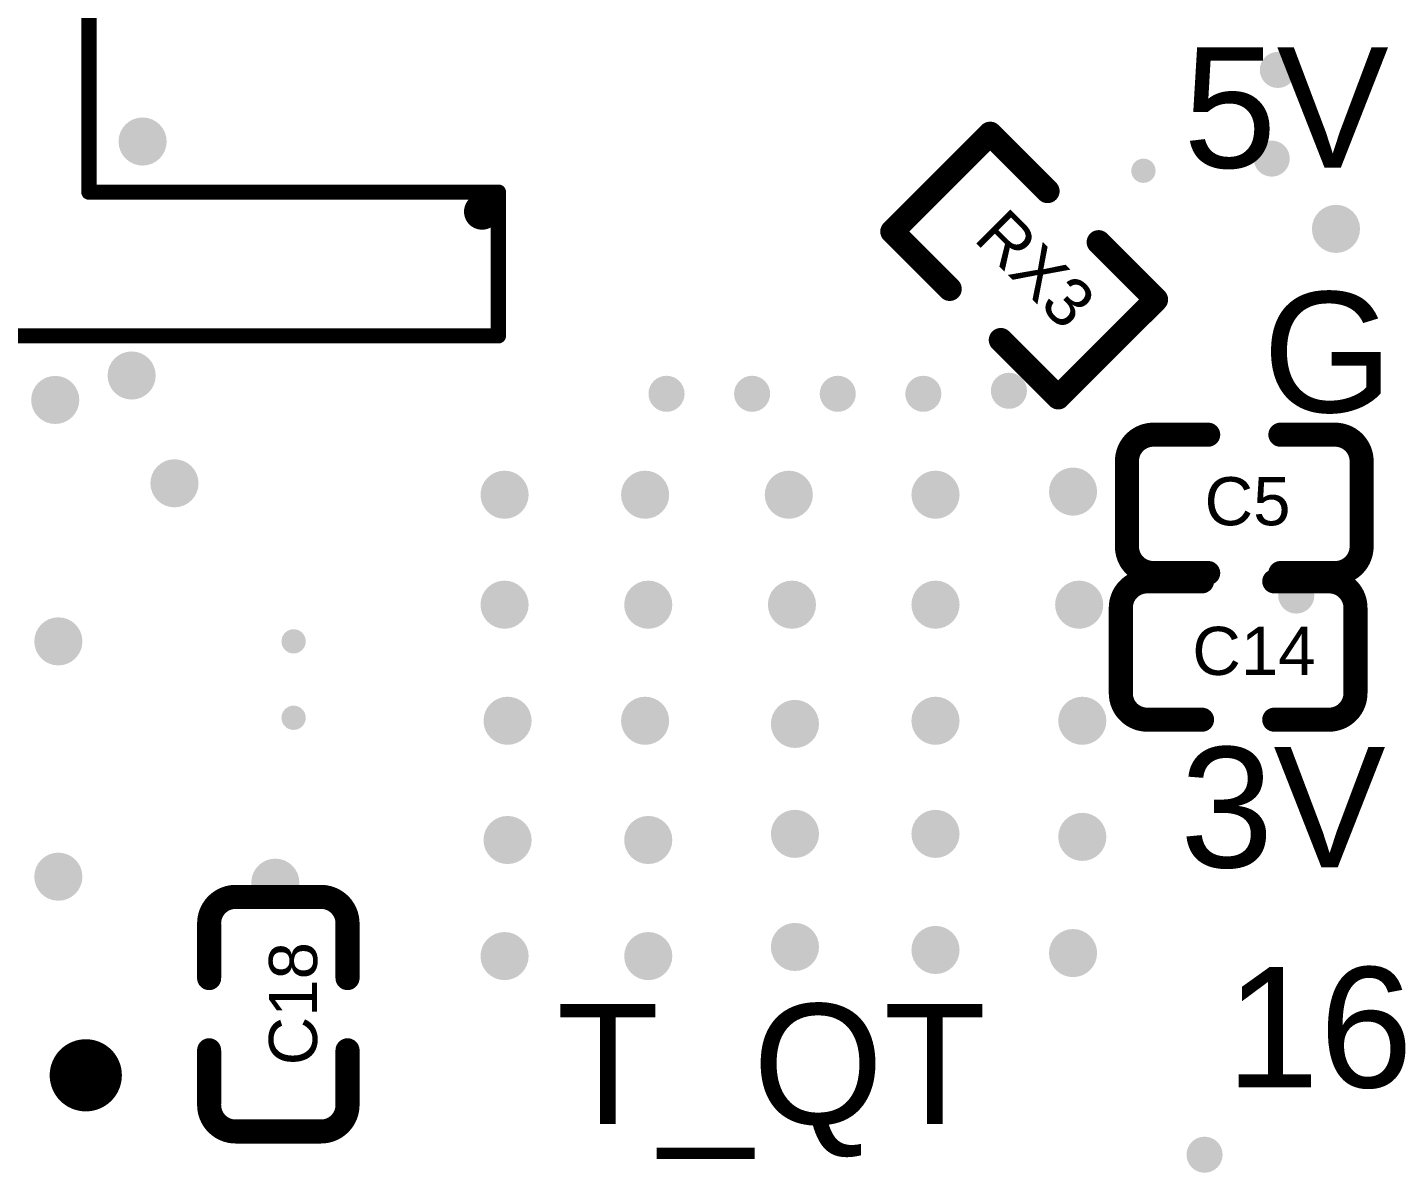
# Model space of a CAD drawing. Header units: millimetres. Extents: x 83.1 to 113.9, y 69.5 to 112.2.
# Drawn here: x 95.22 to 106.54, y 85.32 to 94.84 of the extents above; entities that cross this region are included whole.
import ezdxf

# ---------------------------------------------------------------- set-up
doc = ezdxf.new("R2010")
doc.units = ezdxf.units.MM
for name, color, linetype in [('Mechanical15', 56, 'Continuous'), ('TopOverlay', 2, 'Continuous'), ('ViaHoleLayer', 16, 'Continuous')]:
    doc.layers.add(name, color=color, linetype=linetype)
doc.styles.add('Arial', font='arial.ttf', dxfattribs={"height": 0.2})

# ---------------------------------------------------------------- blocks, each defined once
blk = doc.blocks.new('CRYSTAL_SMD_4P_L2_0_W1_6_BL_1_B_7')
at = {"layer": 'Mechanical15'}
for points, const_width in [([(-0.739, 0.762, 1), (-1.039, 0.762, 1)], 0.3), ([(-1.114, 0.762, 1), (-0.964, 0.762, 1)], 0.15), ([(-0.814, 0.762, 1), (-0.664, 0.762, 1)], 0.15)]:
    blk.add_lwpolyline(points, format="xyb", close=True, dxfattribs=dict(at, const_width=const_width))
blk = doc.blocks.new('LC_0402_R_12')
at = {"layer": 'TopOverlay', "const_width": 0.2}
for points in [[(-0.975, -0.575), (-0.975, 0.575)], [(-0.975, 0.575), (-0.3, 0.575)], [(0.3, 0.575), (0.975, 0.575)], [(0.975, -0.575), (0.975, 0.575)], [(-0.975, -0.575), (-0.3, -0.575)], [(0.3, -0.575), (0.975, -0.575)]]:
    blk.add_lwpolyline(points, dxfattribs=at)
at = {"layer": 'TopOverlay', "const_width": 0.1}
for points in [[(-1.025, 0.575, 1), (-0.925, 0.575, 1)], [(-1.025, 0.575, 1), (-0.925, 0.575, 1)], [(-0.35, 0.575, 1), (-0.25, 0.575, 1)], [(0.25, 0.575, 1), (0.35, 0.575, 1)], [(0.925, 0.575, 1), (1.025, 0.575, 1)], [(0.925, 0.575, 1), (1.025, 0.575, 1)], [(-1.025, -0.575, 1), (-0.925, -0.575, 1)], [(-1.025, -0.575, 1), (-0.925, -0.575, 1)], [(-0.35, -0.575, 1), (-0.25, -0.575, 1)], [(0.25, -0.575, 1), (0.35, -0.575, 1)], [(0.925, -0.575, 1), (1.025, -0.575, 1)], [(0.925, -0.575, 1), (1.025, -0.575, 1)]]:
    blk.add_lwpolyline(points, format="xyb", close=True, dxfattribs=at)
blk = doc.blocks.new('LC_0402_C_33')
at = {"layer": 'TopOverlay', "const_width": 0.2}
for points in [[(-0.975, 0.355, -0.414214), (-0.755, 0.575)], [(0.755, 0.575, -0.414214), (0.975, 0.355)], [(-0.755, -0.575, -0.414214), (-0.975, -0.355)], [(0.975, -0.355, -0.414214), (0.755, -0.575)]]:
    blk.add_lwpolyline(points, format="xyb", dxfattribs=at)
at = {"layer": 'TopOverlay', "const_width": 0.1}
for points in [[(-0.805, 0.575, 1), (-0.705, 0.575, 1)], [(-0.8, 0.575, 1), (-0.7, 0.575, 1)], [(-0.35, 0.575, 1), (-0.25, 0.575, 1)], [(0.25, 0.575, 1), (0.35, 0.575, 1)], [(0.7, 0.575, 1), (0.8, 0.575, 1)], [(0.705, 0.575, 1), (0.805, 0.575, 1)], [(-1.025, 0.355, 1), (-0.925, 0.355, 1)], [(-1.025, 0.355, 1), (-0.925, 0.355, 1)], [(0.925, 0.355, 1), (1.025, 0.355, 1)], [(0.925, 0.355, 1), (1.025, 0.355, 1)], [(-1.025, -0.355, 1), (-0.925, -0.355, 1)], [(-1.025, -0.355, 1), (-0.925, -0.355, 1)], [(0.925, -0.355, 1), (1.025, -0.355, 1)], [(0.925, -0.355, 1), (1.025, -0.355, 1)], [(-0.805, -0.575, 1), (-0.705, -0.575, 1)], [(-0.8, -0.575, 1), (-0.7, -0.575, 1)], [(-0.35, -0.575, 1), (-0.25, -0.575, 1)], [(0.25, -0.575, 1), (0.35, -0.575, 1)], [(0.7, -0.575, 1), (0.8, -0.575, 1)], [(0.705, -0.575, 1), (0.805, -0.575, 1)]]:
    blk.add_lwpolyline(points, format="xyb", close=True, dxfattribs=at)
at = {"layer": 'TopOverlay', "const_width": 0.2}
for points in [[(-0.3, 0.575), (-0.75, 0.575)], [(0.75, 0.575), (0.3, 0.575)], [(-0.975, -0.355), (-0.975, 0.355)], [(0.975, -0.355), (0.975, 0.355)], [(-0.3, -0.575), (-0.75, -0.575)], [(0.75, -0.575), (0.3, -0.575)]]:
    blk.add_lwpolyline(points, dxfattribs=at)
blk = doc.blocks.new('LC_0402_C_35')
at = {"layer": 'TopOverlay', "const_width": 0.2}
for points in [[(-0.975, 0.355, -0.414214), (-0.755, 0.575)], [(0.755, 0.575, -0.414214), (0.975, 0.355)], [(-0.755, -0.575, -0.414214), (-0.975, -0.355)], [(0.975, -0.355, -0.414214), (0.755, -0.575)]]:
    blk.add_lwpolyline(points, format="xyb", dxfattribs=at)
at = {"layer": 'TopOverlay', "const_width": 0.1}
for points in [[(-0.805, 0.575, 1), (-0.705, 0.575, 1)], [(-0.8, 0.575, 1), (-0.7, 0.575, 1)], [(-0.35, 0.575, 1), (-0.25, 0.575, 1)], [(0.25, 0.575, 1), (0.35, 0.575, 1)], [(0.7, 0.575, 1), (0.8, 0.575, 1)], [(0.705, 0.575, 1), (0.805, 0.575, 1)], [(-1.025, 0.355, 1), (-0.925, 0.355, 1)], [(-1.025, 0.355, 1), (-0.925, 0.355, 1)], [(0.925, 0.355, 1), (1.025, 0.355, 1)], [(0.925, 0.355, 1), (1.025, 0.355, 1)], [(-1.025, -0.355, 1), (-0.925, -0.355, 1)], [(-1.025, -0.355, 1), (-0.925, -0.355, 1)], [(0.925, -0.355, 1), (1.025, -0.355, 1)], [(0.925, -0.355, 1), (1.025, -0.355, 1)], [(-0.805, -0.575, 1), (-0.705, -0.575, 1)], [(-0.8, -0.575, 1), (-0.7, -0.575, 1)], [(-0.35, -0.575, 1), (-0.25, -0.575, 1)], [(0.25, -0.575, 1), (0.35, -0.575, 1)], [(0.7, -0.575, 1), (0.8, -0.575, 1)], [(0.705, -0.575, 1), (0.805, -0.575, 1)]]:
    blk.add_lwpolyline(points, format="xyb", close=True, dxfattribs=at)
at = {"layer": 'TopOverlay', "const_width": 0.2}
for points in [[(-0.75, 0.575), (-0.3, 0.575)], [(0.3, 0.575), (0.75, 0.575)], [(-0.975, -0.355), (-0.975, 0.355)], [(0.975, -0.355), (0.975, 0.355)], [(-0.75, -0.575), (-0.3, -0.575)], [(0.3, -0.575), (0.75, -0.575)]]:
    blk.add_lwpolyline(points, dxfattribs=at)
blk = doc.blocks.new('LC_0402_C_43')
at = {"layer": 'TopOverlay', "const_width": 0.2}
for points in [[(-0.975, 0.355, -0.414214), (-0.755, 0.575)], [(0.755, 0.575, -0.414214), (0.975, 0.355)], [(-0.755, -0.575, -0.414214), (-0.975, -0.355)], [(0.975, -0.355, -0.414214), (0.755, -0.575)]]:
    blk.add_lwpolyline(points, format="xyb", dxfattribs=at)
at = {"layer": 'TopOverlay', "const_width": 0.1}
for points in [[(-0.805, 0.575, 1), (-0.705, 0.575, 1)], [(-0.8, 0.575, 1), (-0.7, 0.575, 1)], [(-0.35, 0.575, 1), (-0.25, 0.575, 1)], [(0.25, 0.575, 1), (0.35, 0.575, 1)], [(0.7, 0.575, 1), (0.8, 0.575, 1)], [(0.705, 0.575, 1), (0.805, 0.575, 1)], [(-1.025, 0.355, 1), (-0.925, 0.355, 1)], [(-1.025, 0.355, 1), (-0.925, 0.355, 1)], [(0.925, 0.355, 1), (1.025, 0.355, 1)], [(0.925, 0.355, 1), (1.025, 0.355, 1)], [(-1.025, -0.355, 1), (-0.925, -0.355, 1)], [(-1.025, -0.355, 1), (-0.925, -0.355, 1)], [(0.925, -0.355, 1), (1.025, -0.355, 1)], [(0.925, -0.355, 1), (1.025, -0.355, 1)], [(-0.805, -0.575, 1), (-0.705, -0.575, 1)], [(-0.8, -0.575, 1), (-0.7, -0.575, 1)], [(-0.35, -0.575, 1), (-0.25, -0.575, 1)], [(0.25, -0.575, 1), (0.35, -0.575, 1)], [(0.7, -0.575, 1), (0.8, -0.575, 1)], [(0.705, -0.575, 1), (0.805, -0.575, 1)]]:
    blk.add_lwpolyline(points, format="xyb", close=True, dxfattribs=at)
at = {"layer": 'TopOverlay', "const_width": 0.2}
for points in [[(-0.3, 0.575), (-0.75, 0.575)], [(0.75, 0.575), (0.3, 0.575)], [(-0.975, 0.355), (-0.975, -0.355)], [(0.975, 0.355), (0.975, -0.355)], [(-0.3, -0.575), (-0.75, -0.575)], [(0.75, -0.575), (0.3, -0.575)]]:
    blk.add_lwpolyline(points, dxfattribs=at)
blk = doc.blocks.new('QFN_56__B_55')
at = {"layer": 'Mechanical15'}
for points, const_width in [([(-3.725, -2.6, 1), (-3.875, -2.6, 1)], 0.15), ([(-3.912, -2.6, 1), (-3.837, -2.6, 1)], 0.075), ([(-3.763, -2.6, 1), (-3.688, -2.6, 1)], 0.075)]:
    blk.add_lwpolyline(points, format="xyb", close=True, dxfattribs=dict(at, const_width=const_width))

msp = doc.modelspace()

# ---------------------------------------------------------------- hatches: boundary and pattern name
at = {"layer": 'ViaHoleLayer'}
h = msp.add_hatch(color=16, dxfattribs=at)
edge = h.paths.add_edge_path()
edge.add_arc((105.613, 94.488), 0.15, 0, 360)
h = msp.add_hatch(color=16, dxfattribs=at)
edge = h.paths.add_edge_path()
edge.add_arc((96.179, 93.893), 0.2, 0, 360)
h = msp.add_hatch(color=16, dxfattribs=at)
edge = h.paths.add_edge_path()
edge.add_arc((105.562, 93.751), 0.15, 0, 360)
h = msp.add_hatch(color=16, dxfattribs=at)
edge = h.paths.add_edge_path()
edge.add_arc((104.496, 93.65), 0.101, 0, 360)
h = msp.add_hatch(color=16, dxfattribs=at)
edge = h.paths.add_edge_path()
edge.add_arc((106.096, 93.167), 0.2, 0, 360)
h = msp.add_hatch(color=16, dxfattribs=at)
edge = h.paths.add_edge_path()
edge.add_arc((96.088, 91.948), 0.2, 0, 360)
h = msp.add_hatch(color=16, dxfattribs=at)
edge = h.paths.add_edge_path()
edge.add_arc((95.453, 91.745), 0.2, 0, 360)
h = msp.add_hatch(color=16, dxfattribs=at)
edge = h.paths.add_edge_path()
edge.add_arc((100.533, 91.796), 0.15, 0, 360)
h = msp.add_hatch(color=16, dxfattribs=at)
edge = h.paths.add_edge_path()
edge.add_arc((101.244, 91.796), 0.15, 0, 360)
h = msp.add_hatch(color=16, dxfattribs=at)
edge = h.paths.add_edge_path()
edge.add_arc((101.956, 91.796), 0.15, 0, 360)
h = msp.add_hatch(color=16, dxfattribs=at)
edge = h.paths.add_edge_path()
edge.add_arc((102.667, 91.796), 0.15, 0, 360)
h = msp.add_hatch(color=16, dxfattribs=at)
edge = h.paths.add_edge_path()
edge.add_arc((103.378, 91.821), 0.15, 0, 360)
h = msp.add_hatch(color=16, dxfattribs=at)
edge = h.paths.add_edge_path()
edge.add_arc((96.444, 91.052), 0.2, 0, 360)
h = msp.add_hatch(color=16, dxfattribs=at)
edge = h.paths.add_edge_path()
edge.add_arc((99.187, 90.957), 0.2, 0, 360)
h = msp.add_hatch(color=16, dxfattribs=at)
edge = h.paths.add_edge_path()
edge.add_arc((100.355, 90.957), 0.2, 0, 360)
h = msp.add_hatch(color=16, dxfattribs=at)
edge = h.paths.add_edge_path()
edge.add_arc((101.549, 90.957), 0.2, 0, 360)
h = msp.add_hatch(color=16, dxfattribs=at)
edge = h.paths.add_edge_path()
edge.add_arc((102.768, 90.957), 0.2, 0, 360)
h = msp.add_hatch(color=16, dxfattribs=at)
edge = h.paths.add_edge_path()
edge.add_arc((103.911, 90.983), 0.2, 0, 360)
h = msp.add_hatch(color=16, dxfattribs=at)
edge = h.paths.add_edge_path()
edge.add_arc((99.187, 90.043), 0.2, 0, 360)
h = msp.add_hatch(color=16, dxfattribs=at)
edge = h.paths.add_edge_path()
edge.add_arc((100.381, 90.043), 0.2, 0, 360)
h = msp.add_hatch(color=16, dxfattribs=at)
edge = h.paths.add_edge_path()
edge.add_arc((101.575, 90.043), 0.2, 0, 360)
h = msp.add_hatch(color=16, dxfattribs=at)
edge = h.paths.add_edge_path()
edge.add_arc((102.768, 90.043), 0.2, 0, 360)
h = msp.add_hatch(color=16, dxfattribs=at)
edge = h.paths.add_edge_path()
edge.add_arc((103.962, 90.043), 0.2, 0, 360)
h = msp.add_hatch(color=16, dxfattribs=at)
edge = h.paths.add_edge_path()
edge.add_arc((105.766, 90.119), 0.15, 0, 360)
h = msp.add_hatch(color=16, dxfattribs=at)
edge = h.paths.add_edge_path()
edge.add_arc((95.479, 89.738), 0.2, 0, 360)
h = msp.add_hatch(color=16, dxfattribs=at)
edge = h.paths.add_edge_path()
edge.add_arc((97.434, 89.738), 0.101, 0, 360)
h = msp.add_hatch(color=16, dxfattribs=at)
edge = h.paths.add_edge_path()
edge.add_arc((99.212, 89.078), 0.2, 0, 360)
h = msp.add_hatch(color=16, dxfattribs=at)
edge = h.paths.add_edge_path()
edge.add_arc((100.355, 89.078), 0.2, 0, 360)
h = msp.add_hatch(color=16, dxfattribs=at)
edge = h.paths.add_edge_path()
edge.add_arc((101.6, 89.052), 0.2, 0, 360)
h = msp.add_hatch(color=16, dxfattribs=at)
edge = h.paths.add_edge_path()
edge.add_arc((102.768, 89.078), 0.2, 0, 360)
h = msp.add_hatch(color=16, dxfattribs=at)
edge = h.paths.add_edge_path()
edge.add_arc((103.988, 89.078), 0.2, 0, 360)
h = msp.add_hatch(color=16, dxfattribs=at)
edge = h.paths.add_edge_path()
edge.add_arc((97.434, 89.103), 0.101, 0, 360)
h = msp.add_hatch(color=16, dxfattribs=at)
edge = h.paths.add_edge_path()
edge.add_arc((101.6, 88.138), 0.2, 0, 360)
h = msp.add_hatch(color=16, dxfattribs=at)
edge = h.paths.add_edge_path()
edge.add_arc((102.768, 88.138), 0.2, 0, 360)
h = msp.add_hatch(color=16, dxfattribs=at)
edge = h.paths.add_edge_path()
edge.add_arc((99.212, 88.087), 0.2, 0, 360)
h = msp.add_hatch(color=16, dxfattribs=at)
edge = h.paths.add_edge_path()
edge.add_arc((100.381, 88.087), 0.2, 0, 360)
h = msp.add_hatch(color=16, dxfattribs=at)
edge = h.paths.add_edge_path()
edge.add_arc((103.988, 88.113), 0.2, 0, 360)
h = msp.add_hatch(color=16, dxfattribs=at)
edge = h.paths.add_edge_path()
edge.add_arc((95.479, 87.782), 0.2, 0, 360)
h = msp.add_hatch(color=16, dxfattribs=at)
edge = h.paths.add_edge_path()
edge.add_arc((97.282, 87.732), 0.2, 0, 360)
h = msp.add_hatch(color=16, dxfattribs=at)
edge = h.paths.add_edge_path()
edge.add_arc((99.187, 87.122), 0.2, 0, 360)
h = msp.add_hatch(color=16, dxfattribs=at)
edge = h.paths.add_edge_path()
edge.add_arc((100.381, 87.122), 0.2, 0, 360)
h = msp.add_hatch(color=16, dxfattribs=at)
edge = h.paths.add_edge_path()
edge.add_arc((101.6, 87.198), 0.2, 0, 360)
h = msp.add_hatch(color=16, dxfattribs=at)
edge = h.paths.add_edge_path()
edge.add_arc((102.768, 87.173), 0.2, 0, 360)
h = msp.add_hatch(color=16, dxfattribs=at)
edge = h.paths.add_edge_path()
edge.add_arc((103.911, 87.147), 0.2, 0, 360)
h = msp.add_hatch(color=16, dxfattribs=at)
edge = h.paths.add_edge_path()
edge.add_arc((105.004, 85.471), 0.15, 0, 360)

# ---------------------------------------------------------------- linework, layer by layer
at = {"layer": 'TopOverlay', "const_width": 0.127}
for points in [[(95.733, 93.472), (95.733, 95.199)], [(95.733, 93.472), (99.136, 93.472)], [(99.136, 92.278), (99.136, 93.472)], [(93.828, 92.278), (99.136, 92.278)]]:
    msp.add_lwpolyline(points, dxfattribs=at)
at = {"layer": 'TopOverlay', "const_width": 0.0635}
for points in [[(95.701, 93.472, 1), (95.764, 93.472, 1)], [(95.701, 93.472, 1), (95.764, 93.472, 1)], [(99.104, 93.472, 1), (99.168, 93.472, 1)], [(99.104, 93.472, 1), (99.168, 93.472, 1)], [(99.104, 92.278, 1), (99.168, 92.278, 1)], [(99.104, 92.278, 1), (99.168, 92.278, 1)]]:
    msp.add_lwpolyline(points, format="xyb", close=True, dxfattribs=at)

# ---------------------------------------------------------------- block references
for name, p, rotation in [('LC_0402_R_12', (103.505, 92.862), 315), ('QFN_56__B_55', (101.6, 89.51), 270), ('LC_0402_C_43', (105.334, 90.881), 180), ('LC_0402_C_33', (97.307, 86.639), 270), ('CRYSTAL_SMD_4P_L2_0_W1_6_BL_1_B_7', (94.818, 86.893), 180)]:
    msp.add_blockref(name, p, dxfattribs=dict(rotation=rotation))
msp.add_blockref('LC_0402_C_35', (105.283, 89.662))

# ---------------------------------------------------------------- texts
at = {"layer": 'TopOverlay', "style": 'Arial'}
for s, height, rotation, p in [('5V', 1, 360, (104.826, 93.675)), ('RX3', 0.4, 315, (103.074, 93.078)), ('G', 1, 360, (105.486, 91.643)), ('3V', 1, 360, (104.8, 87.859)), ('C18', 0.4, 90, (97.629, 86.214)), ('16', 1, 360, (105.181, 86.03)), ('T_QT', 1, 360, (99.619, 85.725))]:
    msp.add_text(s, height=height, rotation=rotation, dxfattribs=at).set_placement(p)
for s, p in [('C5', (105.004, 90.703)), ('C14', (104.902, 89.459))]:
    msp.add_text(s, height=0.4, dxfattribs=at).set_placement(p)

doc.saveas('drawing.dxf')
